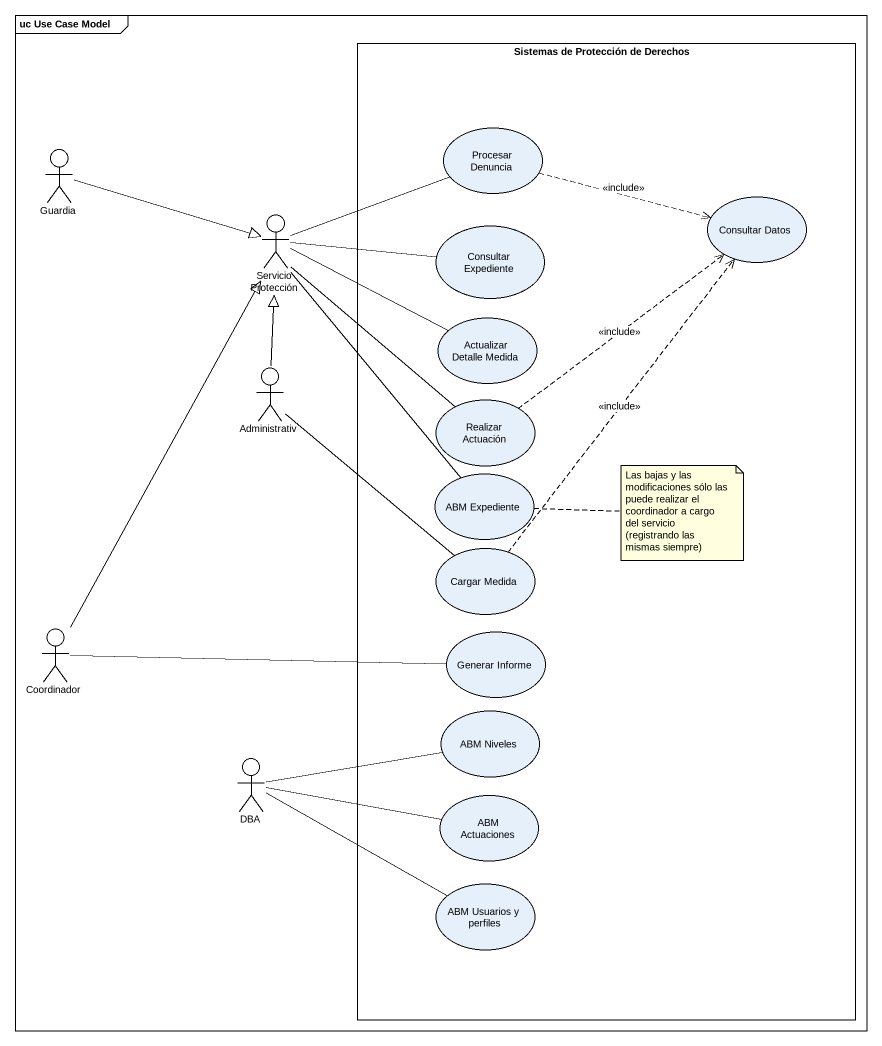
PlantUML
@startuml
mainframe uc Use Case Model
rectangle "Sistemas de Protección de Derechos" as Sistemas_de_Protección_de {
  usecase "Procesar Denuncia" as Procesar_Denuncia
  usecase "Consultar Datos" as Consultar_Datos
  usecase "Consultar Expediente" as Consultar_Expediente
  usecase "Actualizar Detalle Medida" as Actualizar_Detalle_Medida
  usecase "Realizar Actuación" as Realizar_Actuación
  usecase "ABM Expediente" as ABM_Expediente
  usecase "Cargar Medida" as Cargar_Medida
  usecase "Generar Informe" as Generar_Informe
  usecase "ABM Niveles" as ABM_Niveles
  usecase "ABM Actuaciones" as ABM_Actuaciones
  usecase "ABM Usuarios y perfiles" as ABM_Usuarios_y_perfiles
}
actor Guardia
actor "Servicio Protección" as Servicio_Protección
actor Administrativ
actor Coordinador
actor DBA
Procesar_Denuncia .right.> Consultar_Datos : <<include>>
Guardia -right-|> Servicio_Protección
Servicio_Protección -right- Procesar_Denuncia
Servicio_Protección -right- Consultar_Expediente
Servicio_Protección -right- Actualizar_Detalle_Medida
Servicio_Protección -- Realizar_Actuación
Servicio_Protección -- ABM_Expediente
Administrativ -up-|> Servicio_Protección
Administrativ -- Cargar_Medida
Realizar_Actuación .up.> Consultar_Datos : <<include>>
Cargar_Medida .up.> Consultar_Datos : <<include>>
Coordinador -up-|> Servicio_Protección
Coordinador -right- Generar_Informe
DBA -right- ABM_Niveles
DBA -right- ABM_Actuaciones
DBA -right- ABM_Usuarios_y_perfiles
note right of ABM_Expediente : Las bajas y las modificaciones sólo las puede realizar el coordinador a cargo del servicio (registrando las mismas siempre)
@enduml
